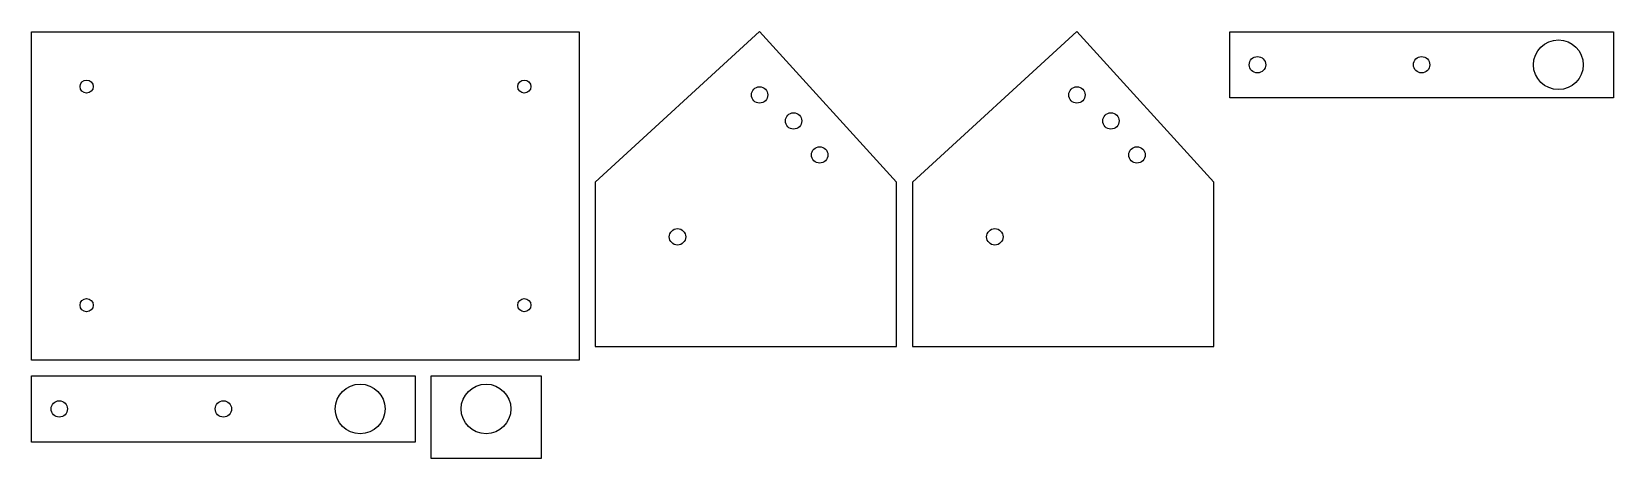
# Model space of a CAD drawing. Header units: metres. Extents: x 5 to 583, y 10 to 166.
import ezdxf

# ---------------------------------------------------------------- set-up
doc = ezdxf.new("R2010")
doc.units = ezdxf.units.M
doc.layers.add('CUT', color=1, linetype='Continuous')

msp = doc.modelspace()

# ---------------------------------------------------------------- linework, layer by layer
at = {"layer": 'CUT'}
for points in [[(4.9, 166.1), (205.1, 166.1), (205.1, 45.9), (4.9, 45.9)], [(210.9, 50.9), (321.1, 50.9), (321.1, 111.04), (271.01, 166.14), (210.9, 111.04)], [(326.9, 50.9), (437.1, 50.9), (437.1, 111.04), (387.01, 166.14), (326.9, 111.04)], [(442.9, 166.1), (583.1, 166.1), (583.1, 141.9), (442.9, 141.9)], [(4.9, 40.1), (145.1, 40.1), (145.1, 15.9), (4.9, 15.9)], [(150.9, 40.1), (191.1, 40.1), (191.1, 9.9), (150.9, 9.9)]]:
    msp.add_lwpolyline(points, close=True, dxfattribs=at)
for centre, radius in [((563, 154), 9.1), ((453, 154), 3), ((513, 154), 3), ((25, 146), 2.4), ((185, 146), 2.4), ((271, 142.96), 3), ((387, 142.96), 3), ((283.43, 133.43), 3), ((399.43, 133.43), 3), ((292.96, 121), 3), ((408.96, 121), 3), ((241, 91), 3), ((357, 91), 3), ((25, 66), 2.4), ((185, 66), 2.4), ((125, 28), 9.1), ((171, 28), 9.1), ((15, 28), 3), ((75, 28), 3)]:
    msp.add_circle(centre, radius, dxfattribs=at)

doc.saveas('drawing.dxf')
